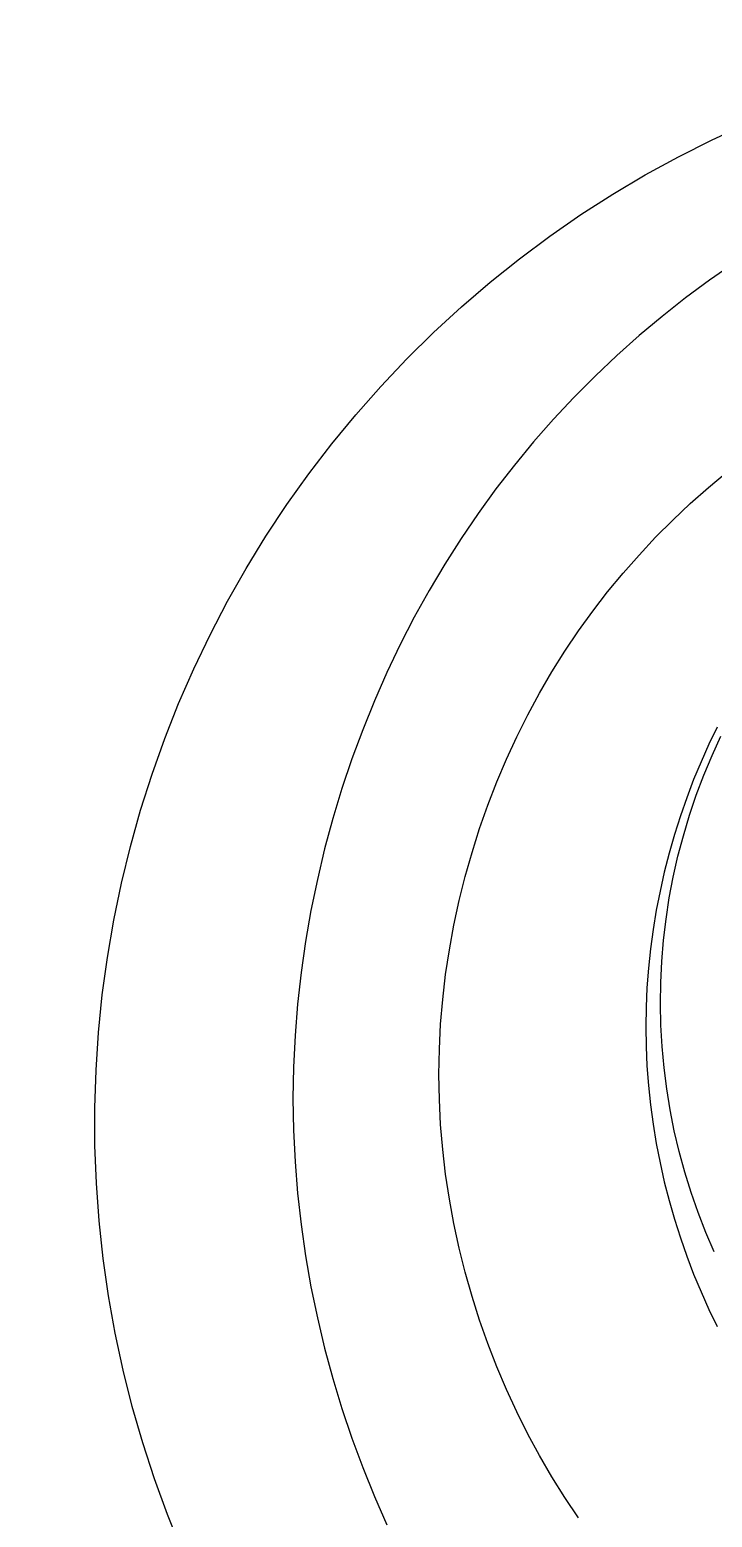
# Model space of a CAD drawing. Header units: inches. Extents: x -1 to 175, y 3 to 130.
# Drawn here: x 147.162 to 148.268, y 111.543 to 113.956 of the extents above; entities that cross this region are included whole.
import ezdxf

# ---------------------------------------------------------------- set-up
doc = ezdxf.new("R2010")
doc.units = ezdxf.units.IN
doc.header["$PDSIZE"] = -1
doc.layers.add('ZANO_R', color=7, linetype='Continuous', lineweight=0)
doc.layers.add('ZANO_W', color=1, linetype='Continuous', lineweight=0)
doc.styles.get("Standard").update_dxf_attribs({"font": 'ARIALUNI.TTF'})
doc.dimstyles.new('amerykanie', dxfattribs={"dimtxt": 50, "dimasz": 50, "dimexe": 0.5, "dimexo": 0.5, "dimgap": 1, "dimtad": 1, "dimdec": 0, "dimzin": 0, "dimlunit": 5, "dimtxsty": 'Standard', "dimcen": 0.09, "dimclrd": 1, "dimclre": 1, "dimclrt": 1, "dimazin": 0, "dimtfac": 1, "dimtdec": 0, "dimtmove": 0, "dimatfit": 3, "dimfxl": 1, "dimtzin": 0, "dimarcsym": 1})

# ---------------------------------------------------------------- blocks, each defined once
blk = doc.blocks.new('*D368')
at = {"layer": 'Defpoints', "color": 0}
for p in [(137.4775, 117.9367), (137.4775, 117.4851), (152.8964, 110.0175)]:
    blk.add_point(p, dxfattribs=at)
at = {"layer": 'ZANO_W', "color": 1, "lineweight": -2}
for p, q in [((137.4775, 117.9851), (137.4775, 118.4367)), ((152.8964, 110.5175), (152.8964, 118.4367)), ((151.8964, 117.9367), (138.4775, 117.9367))]:
    blk.add_line(p, q, dxfattribs=at)
at = {"layer": 'ZANO_W', "color": 1}
for points in [[(138.4775, 118.1034), (138.4775, 117.77), (137.4775, 117.9367)], [(151.8964, 117.77), (151.8964, 118.1034), (152.8964, 117.9367)]]:
    blk.add_solid(points, dxfattribs=at)
at = {"layer": 'ZANO_W', "color": 1, "insert": (145.187, 118.9558), "char_height": 1, "attachment_point": 5}
blk.add_mtext('15 7/16', dxfattribs=at)

msp = doc.modelspace()

# ---------------------------------------------------------------- linework, layer by layer
at = {"layer": 'ZANO_R'}
for p, q in [((148.26814, 113.77805), (148.32377, 113.80375)), ((148.21343, 113.75044), (148.26814, 113.77805)), ((148.15971, 113.72096), (148.21343, 113.75044)), ((148.10703, 113.68964), (148.15971, 113.72096)), ((148.05548, 113.65651), (148.10703, 113.68964)), ((148.0051, 113.62162), (148.05548, 113.65651)), ((147.95596, 113.58501), (148.0051, 113.62162)), ((147.90811, 113.54672), (147.95596, 113.58501)), ((148.30389, 113.57784), (148.26405, 113.55018)), ((147.86162, 113.5068), (147.90811, 113.54672)), ((148.26405, 113.55018), (148.22507, 113.52134)), ((148.22507, 113.52134), (148.18699, 113.49133)), ((147.81653, 113.4653), (147.86162, 113.5068)), ((148.18699, 113.49133), (148.14983, 113.46017)), ((147.7729, 113.42226), (147.81653, 113.4653)), ((148.14983, 113.46017), (148.11361, 113.42788)), ((147.7308, 113.37774), (147.7729, 113.42226)), ((148.11361, 113.42788), (148.07837, 113.39447)), ((148.07837, 113.39447), (148.04413, 113.35997)), ((147.69025, 113.33179), (147.7308, 113.37774)), ((148.04413, 113.35997), (148.01091, 113.3244)), ((147.65132, 113.28446), (147.69025, 113.33179)), ((148.01091, 113.3244), (147.97874, 113.28777)), ((147.61405, 113.23582), (147.65132, 113.28446)), ((147.97874, 113.28777), (147.94764, 113.2501)), ((147.94764, 113.2501), (147.91765, 113.21141)), ((147.57848, 113.18592), (147.61405, 113.23582)), ((148.26217, 113.21384), (148.29241, 113.23901)), ((147.91765, 113.21141), (147.88878, 113.17171)), ((148.23275, 113.18776), (148.26217, 113.21384)), ((147.54466, 113.13481), (147.57848, 113.18592)), ((147.88878, 113.17171), (147.86107, 113.13104)), ((148.20417, 113.16078), (148.23275, 113.18776)), ((148.17646, 113.13292), (148.20417, 113.16078)), ((147.51263, 113.08257), (147.54466, 113.13481)), ((147.86107, 113.13104), (147.83455, 113.0894)), ((148.14964, 113.1042), (148.17646, 113.13292)), ((148.12372, 113.07463), (148.14964, 113.1042)), ((147.48242, 113.02925), (147.51263, 113.08257)), ((147.83455, 113.0894), (147.80922, 113.04681)), ((148.09873, 113.04423), (148.12372, 113.07463)), ((147.45408, 112.97492), (147.48242, 113.02925)), ((147.80922, 113.04681), (147.78513, 113.0033)), ((148.07469, 113.01301), (148.09873, 113.04423)), ((147.78513, 113.0033), (147.7623, 112.95888)), ((148.05162, 112.98098), (148.07469, 113.01301)), ((148.02954, 112.94817), (148.05162, 112.98098)), ((147.42763, 112.91964), (147.45408, 112.97492)), ((147.7623, 112.95888), (147.74075, 112.91362)), ((148.00847, 112.91458), (148.02954, 112.94817)), ((147.40311, 112.86348), (147.42763, 112.91964)), ((147.74075, 112.91362), (147.72051, 112.86755)), ((147.98843, 112.88024), (148.00847, 112.91458)), ((147.96945, 112.84516), (147.98843, 112.88024)), ((147.38054, 112.8065), (147.40311, 112.86348)), ((147.72051, 112.86755), (147.70161, 112.82075)), ((147.95154, 112.80939), (147.96945, 112.84516)), ((147.70161, 112.82075), (147.68407, 112.77327)), ((147.93472, 112.77297), (147.95154, 112.80939)), ((148.27641, 112.82501), (148.26287, 112.79705)), ((148.26792, 112.7789), (148.28233, 112.8103)), ((147.35996, 112.74878), (147.38054, 112.8065)), ((148.26287, 112.79705), (148.25011, 112.76862)), ((147.68407, 112.77327), (147.66792, 112.72516)), ((147.91902, 112.73595), (147.93472, 112.77297)), ((148.25011, 112.76862), (148.23814, 112.73975)), ((148.25462, 112.74701), (148.26792, 112.7789)), ((147.34139, 112.69038), (147.35996, 112.74878)), ((147.90446, 112.69837), (147.91902, 112.73595)), ((148.23814, 112.73975), (148.22698, 112.71046)), ((148.24242, 112.71468), (148.25462, 112.74701)), ((147.66792, 112.72516), (147.65319, 112.67648)), ((148.23136, 112.68194), (148.24242, 112.71468)), ((147.32485, 112.63138), (147.34139, 112.69038)), ((147.89105, 112.66028), (147.90446, 112.69837)), ((148.22698, 112.71046), (148.21663, 112.6808)), ((147.65319, 112.67648), (147.63989, 112.62729)), ((148.21663, 112.6808), (148.20711, 112.6508)), ((148.22145, 112.64884), (148.23136, 112.68194)), ((147.87882, 112.62173), (147.89105, 112.66028)), ((148.20711, 112.6508), (148.19843, 112.62048)), ((148.21268, 112.61541), (148.22145, 112.64884)), ((147.31036, 112.57183), (147.32485, 112.63138)), ((147.63989, 112.62729), (147.62807, 112.57765)), ((147.86779, 112.58276), (147.87882, 112.62173)), ((148.19843, 112.62048), (148.1906, 112.58987)), ((148.20509, 112.5817), (148.21268, 112.61541)), ((147.29793, 112.51183), (147.31036, 112.57183)), ((147.62807, 112.57765), (147.61773, 112.52761)), ((147.85798, 112.54342), (147.86779, 112.58276)), ((148.1906, 112.58987), (148.18365, 112.55902)), ((148.19867, 112.54775), (148.20509, 112.5817)), ((147.84941, 112.50376), (147.85798, 112.54342)), ((148.18365, 112.55902), (148.17758, 112.52794)), ((148.19343, 112.5136), (148.19867, 112.54775)), ((147.61773, 112.52761), (147.60891, 112.47722)), ((148.17758, 112.52794), (148.17241, 112.49667)), ((147.28759, 112.45142), (147.29793, 112.51183)), ((147.8421, 112.46382), (147.84941, 112.50376)), ((148.17241, 112.49667), (148.16815, 112.46525)), ((148.18939, 112.47928), (148.19343, 112.5136)), ((147.60891, 112.47722), (147.60164, 112.42656)), ((148.18653, 112.44484), (148.18939, 112.47928)), ((147.27935, 112.3907), (147.28759, 112.45142)), ((147.83607, 112.42364), (147.8421, 112.46382)), ((148.16815, 112.46525), (148.16481, 112.4337)), ((147.60164, 112.42656), (147.59594, 112.37566)), ((147.83135, 112.38328), (147.83607, 112.42364)), ((148.16481, 112.4337), (148.16241, 112.40206)), ((148.18488, 112.41033), (148.18653, 112.44484)), ((148.16241, 112.40206), (148.16095, 112.37036)), ((148.18443, 112.37578), (148.18488, 112.41033)), ((147.27321, 112.32973), (147.27935, 112.3907)), ((147.59594, 112.37566), (147.59184, 112.3246)), ((147.82795, 112.34279), (147.83135, 112.38328)), ((148.18517, 112.34123), (148.18443, 112.37578)), ((148.16095, 112.37036), (148.16047, 112.33862)), ((147.26918, 112.26858), (147.27321, 112.32973)), ((147.82589, 112.3022), (147.82795, 112.34279)), ((148.16047, 112.33862), (148.16095, 112.30688)), ((148.18712, 112.30673), (148.18517, 112.34123)), ((147.59184, 112.3246), (147.58935, 112.27342)), ((147.8252, 112.26156), (147.82589, 112.3022)), ((148.16095, 112.30688), (148.16241, 112.27518)), ((148.19026, 112.27232), (148.18712, 112.30673)), ((147.26727, 112.20733), (147.26918, 112.26858)), ((147.58935, 112.27342), (147.58852, 112.22219)), ((147.82589, 112.22092), (147.8252, 112.26156)), ((148.16241, 112.27518), (148.16481, 112.24353)), ((148.1946, 112.23804), (148.19026, 112.27232)), ((148.16481, 112.24353), (148.16815, 112.21199)), ((148.20012, 112.20393), (148.1946, 112.23804)), ((147.26747, 112.14605), (147.26727, 112.20733)), ((147.58852, 112.22219), (147.58935, 112.17096)), ((147.82795, 112.18033), (147.82589, 112.22092)), ((148.16815, 112.21199), (148.17241, 112.18056)), ((147.83135, 112.13984), (147.82795, 112.18033)), ((148.17241, 112.18056), (148.17758, 112.1493)), ((148.20683, 112.17003), (148.20012, 112.20393)), ((147.58935, 112.17096), (147.59184, 112.11978)), ((148.21471, 112.13639), (148.20683, 112.17003)), ((147.2698, 112.08481), (147.26747, 112.14605)), ((147.83607, 112.09948), (147.83135, 112.13984)), ((148.17758, 112.1493), (148.18365, 112.11822)), ((148.22375, 112.10304), (148.21471, 112.13639)), ((147.59184, 112.11978), (147.59594, 112.06871)), ((148.18365, 112.11822), (148.1906, 112.08737)), ((147.27424, 112.02369), (147.2698, 112.08481)), ((147.8421, 112.0593), (147.83607, 112.09948)), ((148.1906, 112.08737), (148.19843, 112.05676)), ((148.23395, 112.07003), (148.22375, 112.10304)), ((147.59594, 112.06871), (147.60164, 112.01782)), ((148.24528, 112.03738), (148.23395, 112.07003)), ((147.84941, 112.01936), (147.8421, 112.0593)), ((148.19843, 112.05676), (148.20711, 112.02644)), ((148.25775, 112.00516), (148.24528, 112.03738)), ((147.2808, 111.96276), (147.27424, 112.02369)), ((147.60164, 112.01782), (147.60891, 111.96716)), ((147.85798, 111.9797), (147.84941, 112.01936)), ((148.20711, 112.02644), (148.21663, 111.99644)), ((148.21663, 111.99644), (148.22698, 111.96678)), ((148.27133, 111.97338), (148.25775, 112.00516)), ((147.60891, 111.96716), (147.61773, 111.91677)), ((147.86779, 111.94036), (147.85798, 111.9797)), ((148.22698, 111.96678), (148.23814, 111.93749)), ((147.28946, 111.9021), (147.2808, 111.96276)), ((147.87882, 111.90139), (147.86779, 111.94036)), ((147.61773, 111.91677), (147.62807, 111.86673)), ((148.23814, 111.93749), (148.25011, 111.90862)), ((147.30021, 111.84177), (147.28946, 111.9021)), ((147.89105, 111.86284), (147.87882, 111.90139)), ((148.25011, 111.90862), (148.26287, 111.88019)), ((147.62807, 111.86673), (147.63989, 111.81709)), ((148.26287, 111.88019), (148.27641, 111.85223)), ((147.90446, 111.82475), (147.89105, 111.86284)), ((147.31304, 111.78184), (147.30021, 111.84177)), ((147.91902, 111.78717), (147.90446, 111.82475)), ((147.63989, 111.81709), (147.65319, 111.7679)), ((147.32793, 111.7224), (147.31304, 111.78184)), ((147.93472, 111.75015), (147.91902, 111.78717)), ((147.65319, 111.7679), (147.66792, 111.71922)), ((147.95154, 111.71373), (147.93472, 111.75015)), ((147.34487, 111.66351), (147.32793, 111.7224)), ((147.66792, 111.71922), (147.68407, 111.67111)), ((147.96945, 111.67796), (147.95154, 111.71373)), ((147.98843, 111.64288), (147.96945, 111.67796)), ((147.36384, 111.60524), (147.34487, 111.66351)), ((147.68407, 111.67111), (147.70161, 111.62363)), ((148.00847, 111.60854), (147.98843, 111.64288)), ((147.38481, 111.54765), (147.36384, 111.60524)), ((147.70161, 111.62363), (147.72051, 111.57683)), ((148.02954, 111.57495), (148.00847, 111.60854)), ((147.72051, 111.57683), (147.74075, 111.53076)), ((148.05162, 111.54214), (148.02954, 111.57495)), ((147.40776, 111.49083), (147.38481, 111.54765))]:
    msp.add_line(p, q, dxfattribs=at)

# ---------------------------------------------------------------- dimensions: what is measured, and where the dimension line sits
at = {"layer": 'ZANO_W'}
dim = msp.add_linear_dim(base=(137.47751, 117.93668), p1=(152.89644, 110.01747), p2=(137.47751, 117.48508), dimstyle='amerykanie', override={"dimtxt": 1, "dimasz": 1, "dimgap": 0.5, "dimdec": 4, "dimaunit": 1, "dimadec": 1, "dimtdec": 4, "dimtmove": 1, "dimfrac": 2}, dxfattribs=at)
dim.commit()
dim.dimension.update_dxf_attribs({"geometry": '*D368', "text_midpoint": (145.18698, 118.95578)})

doc.saveas('drawing.dxf')
